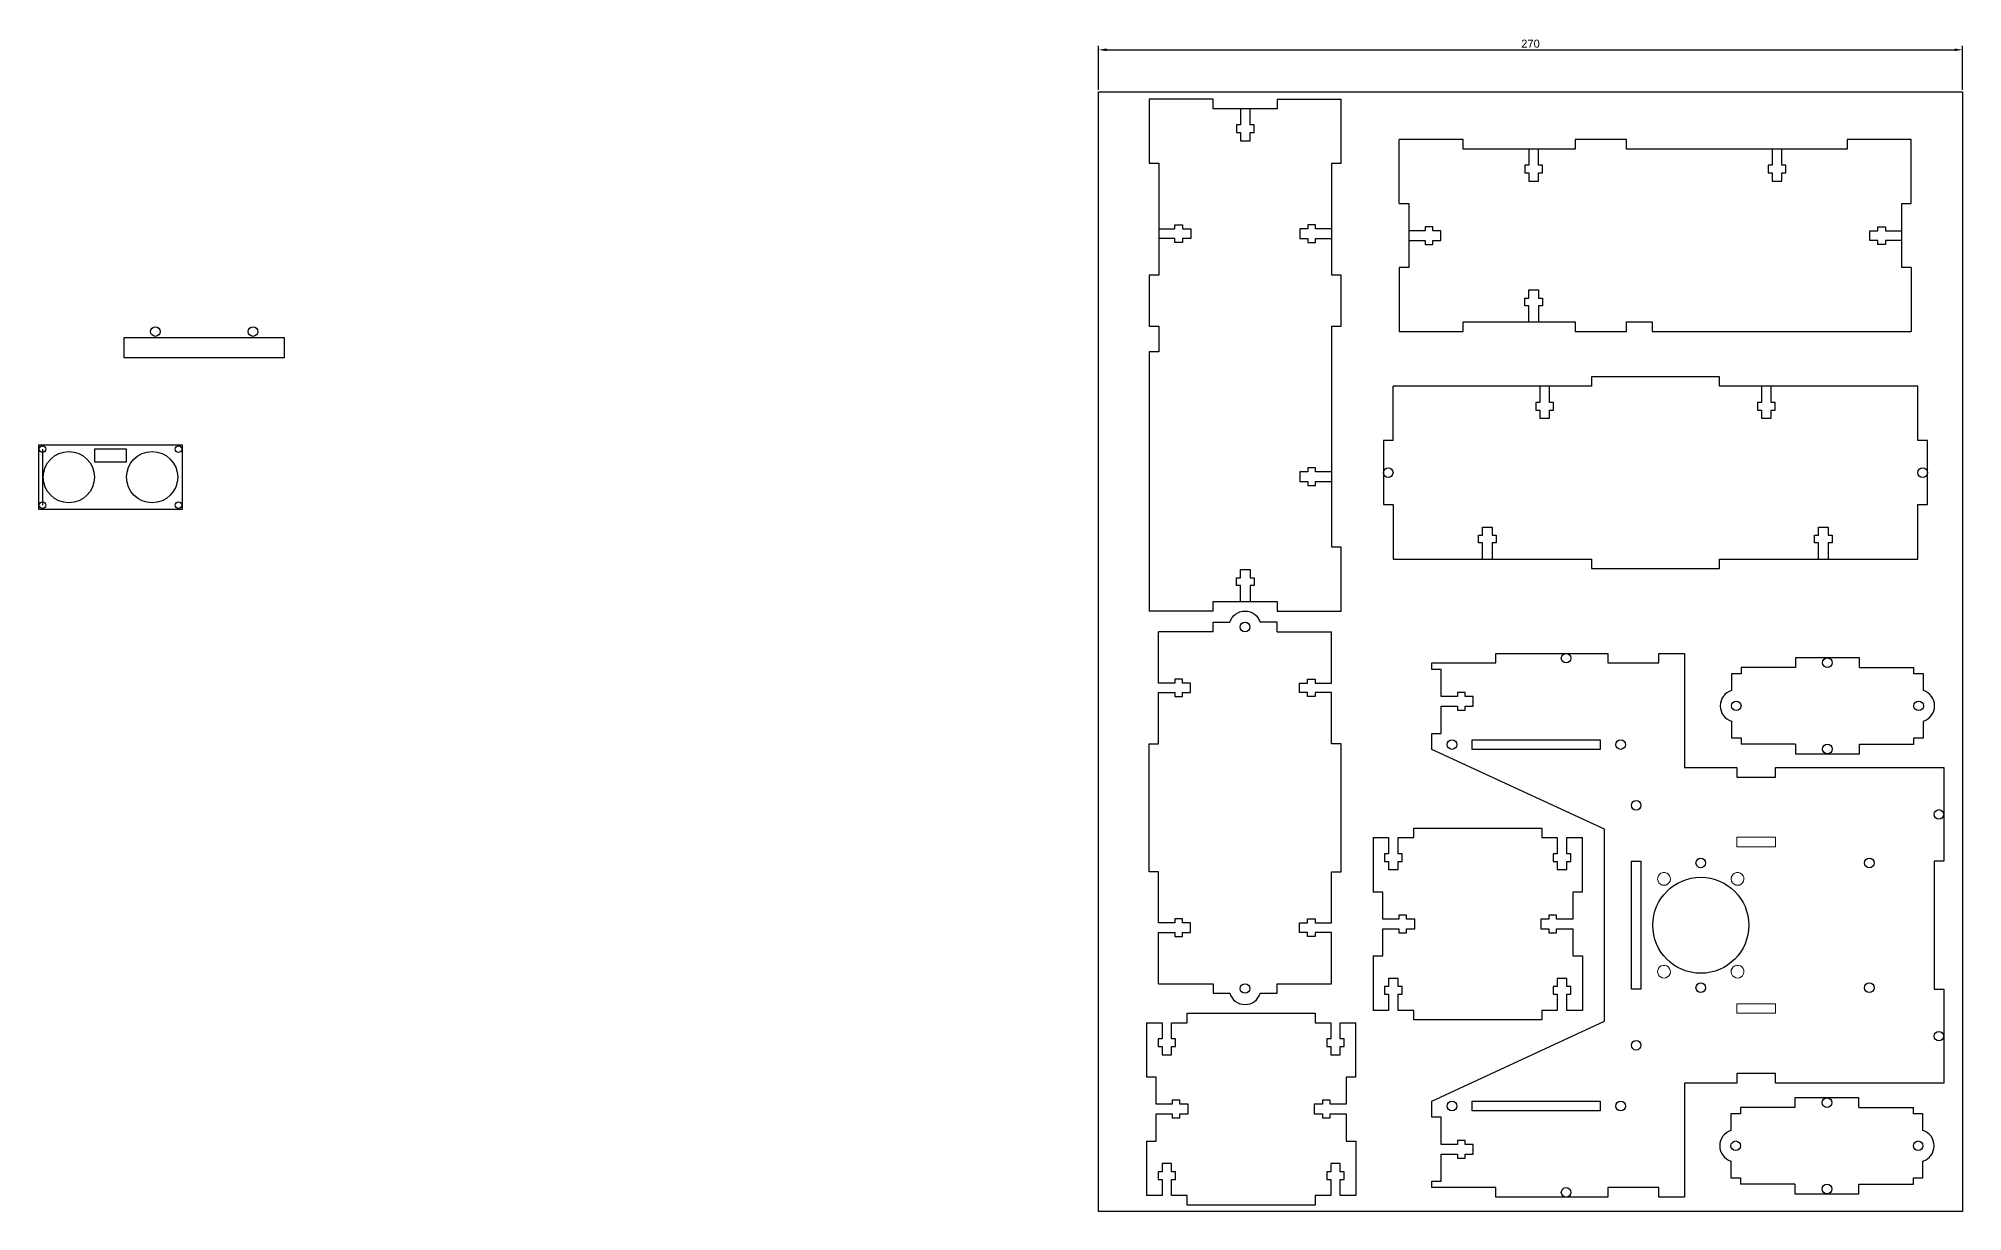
# Model space of a CAD drawing. Header units: millimetres. Extents: x -1479 to 8457, y 1606 to 10461.
# Drawn here: x -1479 to -878, y 2658 to 3025 of the extents above; entities that cross this region are included whole.
import ezdxf

# ---------------------------------------------------------------- set-up
doc = ezdxf.new("R2010")
doc.units = ezdxf.units.MM
doc.layers.add('Layer 1', color=7, linetype='Continuous')
doc.styles.get("Standard").update_dxf_attribs({"font": 'Arial.ttf'})
doc.dimstyles.new('ISO-25', dxfattribs={"dimtxt": 2.5, "dimasz": 2.5, "dimexe": 1.25, "dimexo": 0.625, "dimtad": 1, "dimtxsty": 'Standard', "dimcen": 2.5, "dimadec": 0, "dimazin": 0, "dimtfac": 1, "dimtmove": 0, "dimatfit": 3, "dimfxl": 1, "dimarcsym": 0})

# ---------------------------------------------------------------- blocks, each defined once
blk = doc.blocks.new('*D9')
at = {"color": 0, "lineweight": -2, "transparency": 16777216}
for p, q in [((-1147.53, 3008.44), (-1147.53, 3022.22)), ((-1145.03, 3020.97), (-880.03, 3020.97)), ((-877.53, 3008.44), (-877.53, 3022.22))]:
    blk.add_line(p, q, dxfattribs=at)
at = {"color": 0, "transparency": 16777216}
for points in [[(-1145.03, 3021.39), (-1145.03, 3020.56), (-1147.53, 3020.97)], [(-880.03, 3021.39), (-880.03, 3020.56), (-877.53, 3020.97)]]:
    blk.add_solid(points, dxfattribs=at)
at = {"layer": 'Defpoints', "color": 0, "transparency": 16777216}
for p in [(-877.53, 3020.97), (-1147.53, 3007.81), (-877.53, 3007.81)]:
    blk.add_point(p, dxfattribs=at)
at = {"color": 0, "transparency": 16777216, "insert": (-1012.53, 3022.87), "char_height": 2.5, "attachment_point": 5}
blk.add_mtext('270', dxfattribs=at)

msp = doc.modelspace()

# ---------------------------------------------------------------- linework, layer by layer
at = {"color": 1}
for p, q in [((-1111.668, 3005.529), (-1131.668, 3005.529)), ((-1091.668, 3005.529), (-1071.668, 3005.529)), ((-1053.529, 2972.903), (-1053.529, 2992.903)), ((-957.529, 2989.903), (-957.529, 2989.903)), ((-893.529, 2972.903), (-893.529, 2992.903)), ((-1053.529, 2952.903), (-1053.529, 2932.903)), ((-893.529, 2952.903), (-893.529, 2932.903)), ((-1055.493, 2898.788), (-1055.493, 2915.788)), ((-891.493, 2898.788), (-891.493, 2915.788)), ((-1074.668, 2909.529), (-1074.668, 2909.529)), ((-1435.035, 2897.377), (-1477.535, 2897.377)), ((-1477.535, 2896.127), (-1477.535, 2878.627)), ((-1055.493, 2878.788), (-1055.493, 2861.788)), ((-891.493, 2861.788), (-891.493, 2878.788)), ((-1111.668, 2845.529), (-1131.668, 2845.529)), ((-1091.668, 2845.529), (-1071.668, 2845.529)), ((-1111.748, 2839.031), (-1128.748, 2839.031)), ((-1091.748, 2839.031), (-1074.748, 2839.031)), ((-929.753, 2827.884), (-946.753, 2827.884)), ((-909.753, 2827.884), (-892.753, 2827.884)), ((-929.753, 2803.884), (-946.753, 2803.884)), ((-909.753, 2803.884), (-892.753, 2803.884)), ((-1061.721, 2774.697), (-1061.721, 2757.697)), ((-996.332, 2757.697), (-996.332, 2774.697)), ((-1061.721, 2737.697), (-1061.721, 2720.697)), ((-996.332, 2737.697), (-996.332, 2720.697)), ((-1128.748, 2729.031), (-1111.748, 2729.031)), ((-1091.748, 2729.031), (-1074.748, 2729.031)), ((-1132.525, 2716.836), (-1132.525, 2699.836)), ((-1067.136, 2699.836), (-1067.136, 2716.836)), ((-929.9, 2690.363), (-946.9, 2690.363)), ((-909.9, 2690.363), (-892.9, 2690.363)), ((-1132.525, 2679.836), (-1132.525, 2662.836)), ((-1067.136, 2679.836), (-1067.136, 2662.836)), ((-929.9, 2666.363), (-946.9, 2666.363)), ((-909.9, 2666.363), (-892.9, 2666.363))]:
    msp.add_line(p, q, dxfattribs=at)
at = {"color": 18, "true_color": 0x000000}
msp.add_lwpolyline([(-1147.532, 3007.812), (-877.532, 3007.812), (-877.532, 2657.812), (-1147.532, 2657.812), (-1147.532, 3007.812)], dxfattribs=at)
at = {"color": 1}
for points in [[(-1131.668, 3005.529), (-1131.668, 2985.529), (-1128.668, 2985.529), (-1128.668, 2950.529), (-1131.668, 2950.529), (-1131.668, 2934.529), (-1128.668, 2934.529), (-1128.668, 2926.529), (-1131.668, 2926.529), (-1131.668, 2845.529)], [(-1091.668, 3005.529), (-1091.668, 3002.529), (-1111.668, 3002.529), (-1111.668, 3005.529)], [(-1103.168, 3002.529), (-1103.168, 2997.5), (-1104.418, 2997.5), (-1104.418, 2995.1), (-1103.168, 2995.1), (-1103.168, 2992.529), (-1100.168, 2992.529), (-1100.168, 2995.1), (-1098.918, 2995.1), (-1098.918, 2997.5), (-1100.168, 2997.5), (-1100.168, 3002.529)], [(-1071.668, 2845.529), (-1071.668, 2865.529), (-1074.668, 2865.529), (-1074.668, 2934.529), (-1071.668, 2934.529), (-1071.668, 2950.529), (-1074.668, 2950.529), (-1074.668, 2985.529), (-1071.668, 2985.529), (-1071.668, 3005.529)], [(-893.529, 2992.903), (-913.529, 2992.903), (-913.529, 2989.903), (-982.529, 2989.903), (-982.529, 2992.903), (-998.529, 2992.903), (-998.529, 2989.903), (-1033.529, 2989.903), (-1033.529, 2992.903), (-1053.529, 2992.903)], [(-1013.029, 2989.903), (-1013.029, 2984.874), (-1014.279, 2984.874), (-1014.279, 2982.474), (-1013.029, 2982.474), (-1013.029, 2979.903), (-1010.029, 2979.903), (-1010.029, 2982.474), (-1008.779, 2982.474), (-1008.779, 2984.874), (-1010.029, 2984.874), (-1010.029, 2989.903)], [(-937.029, 2989.903), (-937.029, 2984.874), (-938.279, 2984.874), (-938.279, 2982.474), (-937.029, 2982.474), (-937.029, 2979.903), (-934.029, 2979.903), (-934.029, 2982.474), (-932.779, 2982.474), (-932.779, 2984.874), (-934.029, 2984.874), (-934.029, 2989.903)], [(-1053.529, 2972.903), (-1050.529, 2972.903), (-1050.529, 2952.903), (-1053.529, 2952.903)], [(-893.529, 2952.903), (-896.529, 2952.903), (-896.529, 2972.903), (-893.529, 2972.903)], [(-1128.668, 2965.029), (-1123.639, 2965.029), (-1123.639, 2966.279), (-1121.239, 2966.279), (-1121.239, 2965.029), (-1118.668, 2965.029), (-1118.668, 2962.029), (-1121.239, 2962.029), (-1121.239, 2960.779), (-1123.639, 2960.779), (-1123.639, 2962.029), (-1128.668, 2962.029)], [(-1074.668, 2965.029), (-1079.697, 2965.029), (-1079.697, 2966.279), (-1082.097, 2966.279), (-1082.097, 2965.029), (-1084.668, 2965.029), (-1084.668, 2962.029), (-1082.097, 2962.029), (-1082.097, 2960.779), (-1079.697, 2960.779), (-1079.697, 2962.029), (-1074.668, 2962.029)], [(-1050.529, 2961.403), (-1045.5, 2961.403), (-1045.5, 2960.153), (-1043.1, 2960.153), (-1043.1, 2961.403), (-1040.529, 2961.403), (-1040.529, 2964.403), (-1043.1, 2964.403), (-1043.1, 2965.653), (-1045.5, 2965.653), (-1045.5, 2964.403), (-1050.529, 2964.403)], [(-896.529, 2961.403), (-901.558, 2961.403), (-901.558, 2960.153), (-903.958, 2960.153), (-903.958, 2961.403), (-906.529, 2961.403), (-906.529, 2964.403), (-903.958, 2964.403), (-903.958, 2965.653), (-901.558, 2965.653), (-901.558, 2964.403), (-896.529, 2964.403)], [(-1013.029, 2935.903), (-1013.029, 2940.932), (-1014.279, 2940.932), (-1014.279, 2943.332), (-1013.029, 2943.332), (-1013.029, 2945.903), (-1010.029, 2945.903), (-1010.029, 2943.332), (-1008.779, 2943.332), (-1008.779, 2940.932), (-1010.029, 2940.932), (-1010.029, 2935.903)], [(-1053.529, 2932.903), (-1033.529, 2932.903), (-1033.529, 2935.903), (-998.529, 2935.903), (-998.529, 2932.903), (-982.529, 2932.903), (-982.529, 2935.903), (-974.529, 2935.903), (-974.529, 2932.903), (-893.529, 2932.903)], [(-891.493, 2915.788), (-953.493, 2915.788), (-953.493, 2918.788), (-993.493, 2918.788), (-993.493, 2915.788), (-1055.493, 2915.788)], [(-1009.643, 2915.788), (-1009.643, 2910.759), (-1010.893, 2910.759), (-1010.893, 2908.359), (-1009.643, 2908.359), (-1009.643, 2905.788), (-1006.643, 2905.788), (-1006.643, 2908.359), (-1005.393, 2908.359), (-1005.393, 2910.759), (-1006.643, 2910.759), (-1006.643, 2915.788)], [(-940.343, 2915.788), (-940.343, 2910.759), (-941.593, 2910.759), (-941.593, 2908.359), (-940.343, 2908.359), (-940.343, 2905.788), (-937.343, 2905.788), (-937.343, 2908.359), (-936.093, 2908.359), (-936.093, 2910.759), (-937.343, 2910.759), (-937.343, 2915.788)], [(-1055.493, 2898.788), (-1058.493, 2898.788), (-1058.493, 2878.788), (-1055.493, 2878.788)], [(-891.493, 2878.788), (-888.493, 2878.788), (-888.493, 2898.788), (-891.493, 2898.788)], [(-1478.785, 2897.377), (-1478.785, 2877.377), (-1433.785, 2877.377), (-1433.785, 2897.377), (-1478.785, 2897.377)], [(-1461.285, 2896.127), (-1461.285, 2892.127), (-1451.285, 2892.127), (-1451.285, 2896.127), (-1461.285, 2896.127)], [(-1074.668, 2889.029), (-1079.697, 2889.029), (-1079.697, 2890.279), (-1082.097, 2890.279), (-1082.097, 2889.029), (-1084.668, 2889.029), (-1084.668, 2886.029), (-1082.097, 2886.029), (-1082.097, 2884.779), (-1079.697, 2884.779), (-1079.697, 2886.029), (-1074.668, 2886.029)], [(-1027.493, 2861.788), (-1027.493, 2866.817), (-1028.743, 2866.817), (-1028.743, 2869.217), (-1027.493, 2869.217), (-1027.493, 2871.788), (-1024.493, 2871.788), (-1024.493, 2869.217), (-1023.243, 2869.217), (-1023.243, 2866.817), (-1024.493, 2866.817), (-1024.493, 2861.788)], [(-922.493, 2861.788), (-922.493, 2866.817), (-923.743, 2866.817), (-923.743, 2869.217), (-922.493, 2869.217), (-922.493, 2871.788), (-919.493, 2871.788), (-919.493, 2869.217), (-918.243, 2869.217), (-918.243, 2866.817), (-919.493, 2866.817), (-919.493, 2861.788)], [(-1103.168, 2848.529), (-1103.168, 2853.558), (-1104.418, 2853.558), (-1104.418, 2855.958), (-1103.168, 2855.958), (-1103.168, 2858.529), (-1100.168, 2858.529), (-1100.168, 2855.958), (-1098.918, 2855.958), (-1098.918, 2853.558), (-1100.168, 2853.558), (-1100.168, 2848.529)], [(-1055.493, 2861.788), (-993.493, 2861.788), (-993.493, 2858.788), (-953.493, 2858.788), (-953.493, 2861.788), (-891.493, 2861.788)], [(-1111.668, 2845.529), (-1111.668, 2848.529), (-1091.668, 2848.529), (-1091.668, 2845.529)], [(-1128.748, 2729.031), (-1128.748, 2745.031), (-1123.719, 2745.031), (-1123.719, 2743.781), (-1121.319, 2743.781), (-1121.319, 2745.031), (-1118.748, 2745.031), (-1118.748, 2748.031), (-1121.319, 2748.031), (-1121.319, 2749.281), (-1123.719, 2749.281), (-1123.719, 2748.031), (-1128.748, 2748.031), (-1128.748, 2764.031), (-1131.748, 2764.031), (-1131.748, 2804.031), (-1128.748, 2804.031), (-1128.748, 2820.031), (-1123.719, 2820.031), (-1123.719, 2818.781), (-1121.319, 2818.781), (-1121.319, 2820.031), (-1118.748, 2820.031), (-1118.748, 2823.031), (-1121.319, 2823.031), (-1121.319, 2824.281), (-1123.719, 2824.281), (-1123.719, 2823.031), (-1128.748, 2823.031), (-1128.748, 2839.031)], [(-1091.748, 2839.031), (-1091.748, 2842.031), (-1096.979, 2842.031)], [(-1074.748, 2729.031), (-1074.748, 2745.031), (-1079.777, 2745.031), (-1079.777, 2743.781), (-1082.177, 2743.781), (-1082.177, 2745.031), (-1084.748, 2745.031), (-1084.748, 2748.031), (-1082.177, 2748.031), (-1082.177, 2749.281), (-1079.777, 2749.281), (-1079.777, 2748.031), (-1074.748, 2748.031), (-1074.748, 2764.031), (-1071.748, 2764.031), (-1071.748, 2804.031), (-1074.748, 2804.031), (-1074.748, 2820.031), (-1079.777, 2820.031), (-1079.777, 2818.781), (-1082.177, 2818.781), (-1082.177, 2820.031), (-1084.748, 2820.031), (-1084.748, 2823.031), (-1082.177, 2823.031), (-1082.177, 2824.281), (-1079.777, 2824.281), (-1079.777, 2823.031), (-1074.748, 2823.031), (-1074.748, 2839.031)], [(-909.753, 2827.884), (-909.753, 2830.884), (-929.753, 2830.884), (-929.753, 2827.884)], [(-929.753, 2803.884), (-929.753, 2800.884), (-909.753, 2800.884), (-909.753, 2803.884)], [(-1061.721, 2774.697), (-1056.874, 2774.697), (-1056.874, 2769.669), (-1058.124, 2769.669), (-1058.124, 2767.269), (-1056.874, 2767.269), (-1056.874, 2764.697), (-1053.874, 2764.697), (-1053.874, 2767.269), (-1052.624, 2767.269), (-1052.624, 2769.669), (-1053.874, 2769.669), (-1053.874, 2774.697), (-1049.026, 2774.697), (-1049.026, 2777.697)], [(-1049.026, 2777.697), (-1009.026, 2777.697), (-1009.026, 2774.697), (-1004.179, 2774.697), (-1004.179, 2769.669), (-1005.429, 2769.669), (-1005.429, 2767.269), (-1004.179, 2767.269), (-1004.179, 2764.697), (-1001.179, 2764.697), (-1001.179, 2767.269), (-999.929, 2767.269), (-999.929, 2769.669), (-1001.179, 2769.669), (-1001.179, 2774.697), (-996.332, 2774.697)], [(-1061.721, 2737.697), (-1058.721, 2737.697), (-1058.721, 2746.197), (-1053.692, 2746.197), (-1053.692, 2744.947), (-1051.292, 2744.947), (-1051.292, 2746.197), (-1048.721, 2746.197), (-1048.721, 2749.197), (-1051.292, 2749.197), (-1051.292, 2750.447), (-1053.692, 2750.447), (-1053.692, 2749.197), (-1058.721, 2749.197), (-1058.721, 2757.697), (-1061.721, 2757.697)], [(-996.332, 2757.697), (-999.332, 2757.697), (-999.332, 2749.197), (-1004.361, 2749.197), (-1004.361, 2750.447), (-1006.761, 2750.447), (-1006.761, 2749.197), (-1009.332, 2749.197), (-1009.332, 2746.197), (-1006.761, 2746.197), (-1006.761, 2744.947), (-1004.361, 2744.947), (-1004.361, 2746.197), (-999.332, 2746.197), (-999.332, 2737.697), (-996.332, 2737.697)], [(-1009.026, 2717.697), (-1049.026, 2717.697), (-1049.026, 2720.697), (-1053.874, 2720.697), (-1053.874, 2725.726), (-1052.624, 2725.726), (-1052.624, 2728.126), (-1053.874, 2728.126), (-1053.874, 2730.697), (-1056.874, 2730.697), (-1056.874, 2728.126), (-1058.124, 2728.126), (-1058.124, 2725.726), (-1056.874, 2725.726), (-1056.874, 2720.697), (-1061.721, 2720.697)], [(-996.332, 2720.697), (-1001.179, 2720.697), (-1001.179, 2725.726), (-999.929, 2725.726), (-999.929, 2728.126), (-1001.179, 2728.126), (-1001.179, 2730.697), (-1004.179, 2730.697), (-1004.179, 2728.126), (-1005.429, 2728.126), (-1005.429, 2725.726), (-1004.179, 2725.726), (-1004.179, 2720.697), (-1009.026, 2720.697), (-1009.026, 2717.697)], [(-1132.525, 2716.836), (-1127.678, 2716.836), (-1127.678, 2711.807), (-1128.928, 2711.807), (-1128.928, 2709.407), (-1127.678, 2709.407), (-1127.678, 2706.836), (-1124.678, 2706.836), (-1124.678, 2709.407), (-1123.428, 2709.407), (-1123.428, 2711.807), (-1124.678, 2711.807), (-1124.678, 2716.836), (-1119.83, 2716.836), (-1119.83, 2719.836)], [(-1119.83, 2719.836), (-1079.83, 2719.836), (-1079.83, 2716.836), (-1074.983, 2716.836), (-1074.983, 2711.807), (-1076.233, 2711.807), (-1076.233, 2709.407), (-1074.983, 2709.407), (-1074.983, 2706.836), (-1071.983, 2706.836), (-1071.983, 2709.407), (-1070.733, 2709.407), (-1070.733, 2711.807), (-1071.983, 2711.807), (-1071.983, 2716.836), (-1067.136, 2716.836)], [(-1132.525, 2679.836), (-1129.525, 2679.836), (-1129.525, 2688.336), (-1124.496, 2688.336), (-1124.496, 2687.086), (-1122.096, 2687.086), (-1122.096, 2688.336), (-1119.525, 2688.336), (-1119.525, 2691.336), (-1122.096, 2691.336), (-1122.096, 2692.586), (-1124.496, 2692.586), (-1124.496, 2691.336), (-1129.525, 2691.336), (-1129.525, 2699.836), (-1132.525, 2699.836)], [(-1067.136, 2699.836), (-1070.136, 2699.836), (-1070.136, 2691.336), (-1075.165, 2691.336), (-1075.165, 2692.586), (-1077.565, 2692.586), (-1077.565, 2691.336), (-1080.136, 2691.336), (-1080.136, 2688.336), (-1077.565, 2688.336), (-1077.565, 2687.086), (-1075.165, 2687.086), (-1075.165, 2688.336), (-1070.136, 2688.336), (-1070.136, 2679.836), (-1067.136, 2679.836)], [(-909.9, 2690.363), (-909.9, 2693.363), (-929.9, 2693.363), (-929.9, 2690.363)], [(-1079.83, 2659.836), (-1119.83, 2659.836), (-1119.83, 2662.836), (-1124.678, 2662.836), (-1124.678, 2667.865), (-1123.428, 2667.865), (-1123.428, 2670.265), (-1124.678, 2670.265), (-1124.678, 2672.836), (-1127.678, 2672.836), (-1127.678, 2670.265), (-1128.928, 2670.265), (-1128.928, 2667.865), (-1127.678, 2667.865), (-1127.678, 2662.836), (-1132.525, 2662.836)], [(-1067.136, 2662.836), (-1071.983, 2662.836), (-1071.983, 2667.865), (-1070.733, 2667.865), (-1070.733, 2670.265), (-1071.983, 2670.265), (-1071.983, 2672.836), (-1074.983, 2672.836), (-1074.983, 2670.265), (-1076.233, 2670.265), (-1076.233, 2667.865), (-1074.983, 2667.865), (-1074.983, 2662.836), (-1079.83, 2662.836), (-1079.83, 2659.836)], [(-929.9, 2666.363), (-929.9, 2663.363), (-909.9, 2663.363), (-909.9, 2666.363)]]:
    msp.add_lwpolyline(points, dxfattribs=at)
for points in [[(-1401.992, 2924.706), (-1451.992, 2924.706), (-1451.992, 2931.051), (-1401.992, 2931.051)], [(-948.011, 2697.989), (-964.414, 2697.989), (-964.414, 2662.289), (-972.414, 2662.289), (-972.414, 2665.289), (-988.414, 2665.289), (-988.414, 2662.289), (-1023.414, 2662.289), (-1023.414, 2665.289), (-1043.414, 2665.289), (-1043.414, 2667.289), (-1040.414, 2667.289), (-1040.414, 2675.789), (-1035.385, 2675.789), (-1035.385, 2674.539), (-1032.985, 2674.539), (-1032.985, 2675.789), (-1030.414, 2675.789), (-1030.414, 2678.789), (-1032.985, 2678.789), (-1032.985, 2680.039), (-1035.385, 2680.039), (-1035.385, 2678.789), (-1040.414, 2678.789), (-1040.414, 2687.289), (-1043.414, 2687.289), (-1043.414, 2692.289), (-989.414, 2717.289), (-989.414, 2777.289), (-1043.414, 2802.289), (-1043.414, 2807.289), (-1040.414, 2807.289), (-1040.414, 2815.789), (-1035.385, 2815.789), (-1035.385, 2814.539), (-1032.985, 2814.539), (-1032.985, 2815.789), (-1030.414, 2815.789), (-1030.414, 2818.789), (-1032.985, 2818.789), (-1032.985, 2820.039), (-1035.385, 2820.039), (-1035.385, 2818.789), (-1040.414, 2818.789), (-1040.414, 2827.289), (-1043.414, 2827.289), (-1043.414, 2829.289), (-1023.414, 2829.289), (-1023.414, 2832.289), (-988.414, 2832.289), (-988.414, 2829.289), (-972.414, 2829.289), (-972.414, 2832.289), (-964.414, 2832.289), (-964.414, 2796.589), (-948.011, 2796.589), (-948.011, 2793.59), (-935.981, 2793.59), (-935.981, 2796.589), (-883.414, 2796.589), (-883.414, 2767.289), (-886.414, 2767.289), (-886.414, 2727.289), (-883.414, 2727.289), (-883.414, 2697.989), (-935.981, 2697.989), (-935.981, 2700.987), (-948.011, 2700.987)], [(-990.719, 2805.289), (-990.719, 2802.289), (-1030.719, 2802.289), (-1030.719, 2805.289)], [(-978.025, 2767.289), (-978.025, 2727.289), (-981.025, 2727.289), (-981.025, 2767.289)], [(-990.719, 2692.289), (-990.719, 2689.289), (-1030.719, 2689.289), (-1030.719, 2692.289)]]:
    msp.add_lwpolyline(points, close=True, dxfattribs=at)
for points in [[(-1111.748, 2839.031), (-1111.748, 2842.031), (-1106.518, 2842.031, -0.7337994), (-1096.979, 2842.031)], [(-946.753, 2827.884), (-946.753, 2825.884), (-949.753, 2825.884), (-949.753, 2820.654, 0.7337994), (-949.753, 2811.114), (-949.753, 2805.884), (-946.753, 2805.884), (-946.753, 2803.884)], [(-892.753, 2803.884), (-892.753, 2805.884), (-889.753, 2805.884), (-889.753, 2811.114, 0.7337994), (-889.753, 2820.654), (-889.753, 2825.884), (-892.753, 2825.884), (-892.753, 2827.884)], [(-1111.748, 2729.031), (-1111.748, 2726.031), (-1106.518, 2726.031, 0.7337994), (-1096.979, 2726.031), (-1091.748, 2726.031), (-1091.748, 2729.031)], [(-946.9, 2690.363), (-946.9, 2688.363), (-949.9, 2688.363), (-949.9, 2683.132, 0.7337994), (-949.9, 2673.593), (-949.9, 2668.363), (-946.9, 2668.363), (-946.9, 2666.363)], [(-892.9, 2666.363), (-892.9, 2668.363), (-889.9, 2668.363), (-889.9, 2673.593, 0.7337994), (-889.9, 2683.132), (-889.9, 2688.363), (-892.9, 2688.363), (-892.9, 2690.363)]]:
    msp.add_lwpolyline(points, format="xyb", dxfattribs=at)
for centre, radius in [((-1442.242, 2932.888), 1.5), ((-1411.742, 2932.888), 1.5), ((-1477.535, 2896.127), 1), ((-1469.285, 2887.377), 8), ((-1443.285, 2887.377), 8), ((-1435.035, 2896.127), 1), ((-1056.993, 2888.788), 1.5), ((-889.993, 2888.788), 1.5), ((-1477.535, 2878.627), 1), ((-1435.035, 2878.627), 1), ((-1101.748, 2840.531), 1.5), ((-1001.414, 2830.789), 1.5), ((-919.753, 2829.384), 1.5), ((-948.253, 2815.884), 1.5), ((-891.253, 2815.884), 1.5), ((-1037.067, 2803.789), 1.5), ((-984.372, 2803.789), 1.5), ((-919.753, 2802.384), 1.5), ((-979.525, 2784.789), 1.5), ((-884.914, 2781.939), 1.5), ((-959.319, 2766.789), 1.5), ((-906.652, 2766.789), 1.5), ((-959.319, 2747.289), 15), ((-1101.748, 2727.531), 1.5), ((-959.319, 2727.789), 1.5), ((-906.652, 2727.789), 1.5), ((-884.914, 2712.639), 1.5), ((-979.525, 2709.789), 1.5), ((-1037.067, 2690.789), 1.5), ((-984.372, 2690.789), 1.5), ((-919.9, 2691.863), 1.5), ((-948.4, 2678.363), 1.5), ((-891.4, 2678.363), 1.5), ((-1001.414, 2663.789), 1.5), ((-919.9, 2664.863), 1.5)]:
    msp.add_circle(centre, radius, dxfattribs=at)
at = {"layer": 'Layer 1', "color": 1, "lineweight": 0}
for points in [[(-935.981, 2771.792), (-948.011, 2771.792), (-948.011, 2774.79), (-935.981, 2774.79), (-935.981, 2771.792)], [(-972.751, 2762.232), (-972.539, 2762.797), (-972.186, 2763.255), (-971.692, 2763.608), (-971.128, 2763.784), (-970.528, 2763.784), (-969.964, 2763.608), (-969.47, 2763.255), (-969.082, 2762.797), (-968.87, 2762.232), (-968.835, 2761.633), (-968.941, 2761.068), (-969.258, 2760.539), (-969.682, 2760.151), (-970.246, 2759.869), (-970.81, 2759.798), (-971.41, 2759.869), (-971.939, 2760.151), (-972.398, 2760.539), (-972.68, 2761.068), (-972.821, 2761.633), (-972.751, 2762.232)], [(-945.94, 2761.068), (-946.257, 2760.539), (-946.68, 2760.151), (-947.245, 2759.869), (-947.809, 2759.798), (-948.409, 2759.869), (-948.938, 2760.151), (-949.397, 2760.539), (-949.679, 2761.068), (-949.82, 2761.633), (-949.785, 2762.232), (-949.538, 2762.797), (-949.185, 2763.255), (-948.691, 2763.608), (-948.127, 2763.784), (-947.527, 2763.784), (-946.963, 2763.608), (-946.469, 2763.255), (-946.081, 2762.797), (-945.869, 2762.232), (-945.834, 2761.633), (-945.94, 2761.068)], [(-971.939, 2731.153), (-972.398, 2731.541), (-972.68, 2732.07), (-972.821, 2732.634), (-972.751, 2733.234), (-972.539, 2733.798), (-972.186, 2734.257), (-971.692, 2734.61), (-971.128, 2734.751), (-970.528, 2734.751), (-969.964, 2734.61), (-969.47, 2734.257), (-969.082, 2733.798), (-968.87, 2733.234), (-968.835, 2732.634), (-968.941, 2732.07), (-969.258, 2731.541), (-969.682, 2731.153), (-970.246, 2730.87), (-970.81, 2730.8), (-971.41, 2730.87), (-971.939, 2731.153)], [(-945.94, 2732.07), (-946.257, 2731.541), (-946.68, 2731.153), (-947.245, 2730.87), (-947.809, 2730.8), (-948.409, 2730.87), (-948.938, 2731.153), (-949.397, 2731.541), (-949.679, 2732.07), (-949.82, 2732.634), (-949.785, 2733.234), (-949.538, 2733.798), (-949.185, 2734.257), (-948.691, 2734.61), (-948.127, 2734.751), (-947.527, 2734.751), (-946.963, 2734.61), (-946.469, 2734.257), (-946.081, 2733.798), (-945.869, 2733.234), (-945.834, 2732.634), (-945.94, 2732.07)], [(-935.981, 2719.787), (-948.011, 2719.787), (-948.011, 2722.786), (-935.981, 2722.786), (-935.981, 2719.787)]]:
    msp.add_lwpolyline(points, dxfattribs=at)

# ---------------------------------------------------------------- dimensions: what is measured, and where the dimension line sits
at = {"color": 18, "true_color": 0x000000}
dim = msp.add_linear_dim(base=(-877.532, 3020.972), p1=(-1147.532, 3007.812), p2=(-877.532, 3007.812), dimstyle='ISO-25', dxfattribs=at)
dim.commit()
dim.dimension.update_dxf_attribs({"geometry": '*D9', "text_midpoint": (-1012.532, 3022.873)})

doc.saveas('drawing.dxf')
